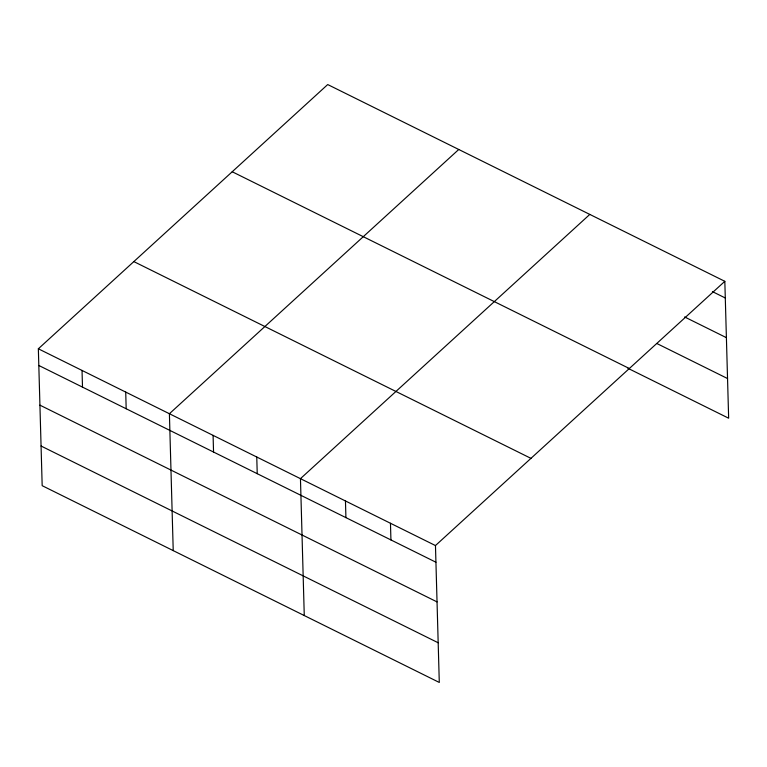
<?xml version="1.0" encoding="UTF-8"?>
<svg xmlns="http://www.w3.org/2000/svg" width="767" height="767" viewBox="0 0 767 767"><rect width="100%" height="100%" fill="white"/><g stroke="black" fill="none" stroke-linecap="round" stroke-linejoin="round"><path stroke-width="1.15" d="M724.825 281.316L435.464 545.558L439.29 682.448L42.175 485.684L38.35 348.793L327.71 84.552L724.825 281.316L728.65 418.207L627.924 368.294M458.752 149.488L169.402 413.729L173.227 550.62M589.804 214.415L300.453 478.656L304.269 615.546M712.438 291.623L725.294 297.989M684.605 316.953L726.397 337.662M656.82 343.491L727.538 378.534M232.219 171.76L629.343 368.515M133.841 261.595L530.956 458.359M38.35 348.793L435.464 545.558M38.82 365.476L435.934 562.23M39.922 405.149L437.046 601.903M41.063 446.02L438.187 642.775M390.461 523.257L390.93 539.93M345.457 500.956L345.917 517.639M256.763 457.017L257.233 473.69M213.082 435.368L213.552 452.051M125.721 392.081L126.181 408.763M82.031 370.442L82.5 387.114"/></g></svg>
